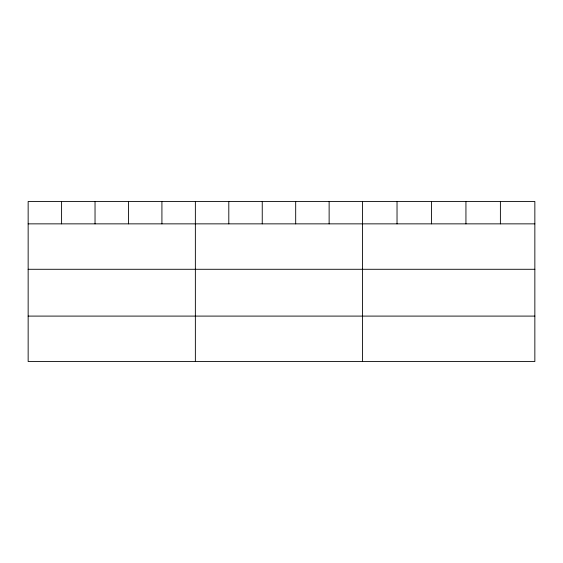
<?xml version="1.0" encoding="UTF-8"?>
<svg xmlns="http://www.w3.org/2000/svg" width="563" height="563" viewBox="0 0 563 563"><rect width="100%" height="100%" fill="white"/><g stroke="black" fill="none" stroke-linecap="round" stroke-linejoin="round"><path stroke-width="0.84" d="M534.85 223.856L534.85 361.523L28.15 361.523L28.15 201.477L534.85 201.477L534.85 223.856L28.15 223.856M28.15 269.283L534.85 269.283M28.15 316.096L534.85 316.096M500.394 201.477L500.394 223.856M465.939 201.477L465.939 223.856M431.483 201.477L431.483 223.856M397.028 201.477L397.028 223.856M362.572 201.477L362.572 361.523M329.13 201.477L329.13 223.856M295.688 201.477L295.688 223.856M262.245 201.477L262.245 223.856M228.803 201.477L228.803 223.856M195.361 201.477L195.361 361.523M161.919 201.477L161.919 223.856M128.477 201.477L128.477 223.856M95.034 201.477L95.034 223.856M61.592 201.477L61.592 223.856"/></g></svg>
